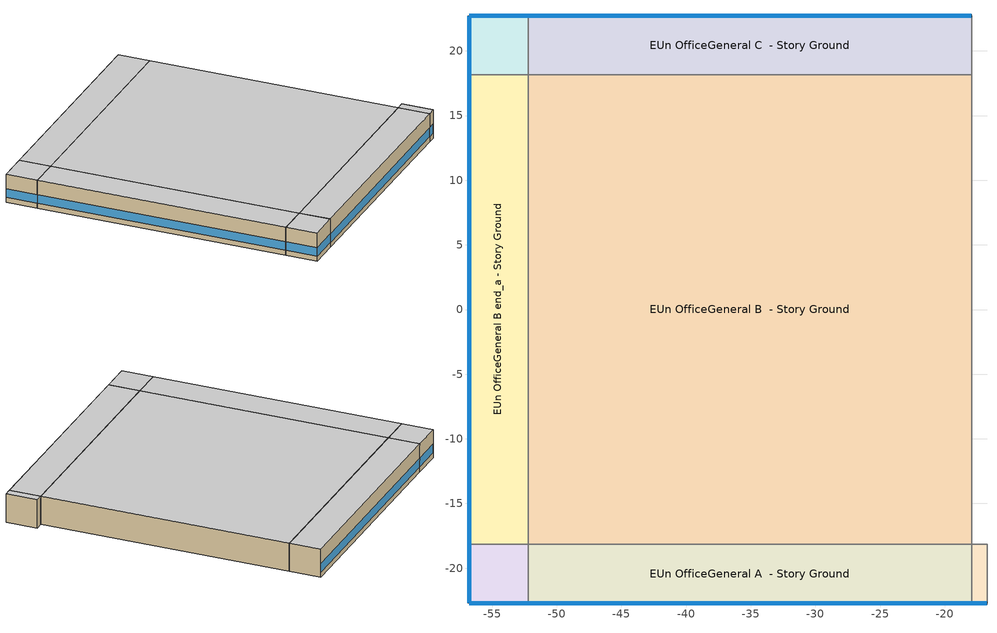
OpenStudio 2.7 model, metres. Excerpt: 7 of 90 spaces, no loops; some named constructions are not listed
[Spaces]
EUn OfficeGeneral A end_a - Story Ground
 floor ground: -56.79,-22.72 -56.79,-18.14 -52.22,-18.14 -52.22,-22.72 z0
 wall outside: -56.79,-18.14 -56.79,-22.72 -52.22,-22.72 z0:4.27
 wall to EUn OfficeGeneral B end_a - Story Ground: -52.22,-18.14 -56.79,-18.14 z0:4.27
 wall to EUn OfficeGeneral A  - Story Ground: -52.22,-22.72 -52.22,-18.14 z0:4.27
 window: -56.79,-18.17 -56.79,-22.69 / -56.76,-22.72 -52.24,-22.72 z0.76:2.06
 ceiling adiabatic (DEER Carpeted 6in Slab Floor): -52.22,-22.72 -52.22,-18.14 -56.79,-18.14 -56.79,-22.72 z4.27
EUn OfficeGeneral B end_a - Story Ground
 floor ground: -56.79,-18.14 -56.79,18.14 -52.22,18.14 -52.22,-18.14 z0
 wall outside: -56.79,18.14 -56.79,-18.14 z0:4.27
 wall to EUn OfficeGeneral C end_a - Story Ground: -52.22,18.14 -56.79,18.14 z0:4.27
 wall to EUn OfficeGeneral B  - Story Ground: -52.22,-18.14 -52.22,18.14 z0:4.27
 window: -56.79,18.12 -56.79,-18.12 z0.76:2.04
 ceiling adiabatic (DEER Carpeted 6in Slab Floor): -52.22,-18.14 -52.22,18.14 -56.79,18.14 -56.79,-18.14 z4.27
EUn OfficeGeneral C end_a - Story Ground
 floor ground: -56.79,18.14 -56.79,22.72 -52.22,22.72 -52.22,18.14 z0
 wall outside: -52.22,22.72 -56.79,22.72 -56.79,18.14 z0:4.27
 wall to EUn OfficeGeneral C  - Story Ground: -52.22,18.14 -52.22,22.72 z0:4.27
 window: -56.79,22.69 -56.79,18.17 / -52.24,22.72 -56.76,22.72 z0.76:2.06
 ceiling adiabatic (DEER Carpeted 6in Slab Floor): -52.22,18.14 -52.22,22.72 -56.79,22.72 -56.79,18.14 z4.27
EUn OfficeGeneral A  - Story Ground
 floor ground: -52.22,-22.72 -52.22,-18.14 -17.92,-18.14 -17.92,-22.72 z0
 wall outside: -52.22,-22.72 -17.92,-22.72 z0:4.27
 wall to EUn OfficeGeneral B  - Story Ground: -17.92,-18.14 -52.22,-18.14 z0:4.27
 wall to EUn Kitchen A  - Story Ground: -17.92,-22.72 -17.92,-18.14 z0:4.27
 window: -52.19,-22.72 -17.95,-22.72 z0.76:2.04
 ceiling adiabatic (DEER Carpeted 6in Slab Floor): -17.92,-22.72 -17.92,-18.14 -52.22,-18.14 -52.22,-22.72 z4.27
EUn OfficeGeneral B  - Story Ground
 floor ground: -52.22,-18.14 -52.22,18.14 -17.92,18.14 -17.92,-18.14 z0
 wall to EUn OfficeGeneral C  - Story Ground: -17.92,18.14 -52.22,18.14 z0:4.27
 wall to EUn Kitchen B  - Story Ground: -17.92,-18.14 -17.92,18.14 z0:4.27
 ceiling adiabatic (DEER Carpeted 6in Slab Floor): -17.92,-18.14 -17.92,18.14 -52.22,18.14 -52.22,-18.14 z4.27
EUn OfficeGeneral C  - Story Ground
 floor ground: -52.22,18.14 -52.22,22.72 -17.92,22.72 -17.92,18.14 z0
 wall outside: -17.92,22.72 -52.22,22.72 z0:4.27
 wall to EUn Kitchen C  - Story Ground: -17.92,18.14 -17.92,22.72 z0:4.27
 window: -17.95,22.72 -52.19,22.72 z0.76:2.04
 ceiling adiabatic (DEER Carpeted 6in Slab Floor): -17.92,18.14 -17.92,22.72 -52.22,22.72 -52.22,18.14 z4.27
EUn Kitchen A  - Story Ground
 floor ground: -17.92,-22.72 -17.92,-18.14 -16.73,-18.14 -16.73,-22.72 z0
 wall outside: -17.92,-22.72 -16.73,-22.72 z0:4.27
 wall to EUn Kitchen B  - Story Ground: -16.73,-18.14 -17.92,-18.14 z0:4.27
 wall to EUn Dining A  - Story Ground: -16.73,-22.72 -16.73,-18.14 z0:4.27
 window: -17.9,-22.72 -16.76,-22.72 z0.76:2.1
 ceiling adiabatic (DEER Carpeted 6in Slab Floor): -16.73,-22.72 -16.73,-18.14 -17.92,-18.14 -17.92,-22.72 z4.27
[Schedule:Ruleset]
Name | Default Day Schedule | Summer Design Day Schedule | Winter Design Day Schedule
D17_EUn_Clrm_LF_Yr | D17_EUn_Clrm_LF_Yr Default | D17_EUn_Clrm_LF_Yr Summer Design Day 5 | D17_EUn_Clrm_LF_Yr Winter Design Day 5
D_EUn_Clrm_Misc_Yr | D_EUn_Clrm_Misc_Yr Default | D_EUn_Clrm_Misc_Yr Summer Design Day 5 | D_EUn_Clrm_Misc_Yr Winter Design Day 5
D_EUn_Dorm_Occup_Yr | D_EUn_Dorm_Occup_Yr Default | D_EUn_Dorm_Occup_Yr Summer Design Day 5 | D_EUn_Dorm_Occup_Yr Winter Design Day 5
D17_EUn_Dorm_LF_Yr | D17_EUn_Dorm_LF_Yr Default | D17_EUn_Dorm_LF_Yr Summer Design Day 5 | D17_EUn_Dorm_LF_Yr Winter Design Day 5
D_EUn_Dorm_Misc_Yr | D_EUn_Dorm_Misc_Yr Default | D_EUn_Dorm_Misc_Yr Summer Design Day 5 | D_EUn_Dorm_Misc_Yr Winter Design Day 5
D_EUn_CompCL_Occup_Yr | D_EUn_CompCL_Occup_Yr Default | D_EUn_CompCL_Occup_Yr Summer Design Day 5 | D_EUn_CompCL_Occup_Yr Winter Design Day 5
D17_EUn_CompCL_LF_Yr | D17_EUn_CompCL_LF_Yr Default | D17_EUn_CompCL_LF_Yr Summer Design Day 5 | D17_EUn_CompCL_LF_Yr Winter Design Day 5
D_EUn_CompCL_Misc_Yr | D_EUn_CompCL_Misc_Yr Default | D_EUn_CompCL_Misc_Yr Summer Design Day 5 | D_EUn_CompCL_Misc_Yr Winter Design Day 5
[Schedule:Day]
Clothing Schedule Summer Clothes: 24, 0, 0.5
D_EUn_Caf_Occup_Yr Default|Wkdy Day; D_EUn_Caf_Occup_Yr Default|Wkdy Day 1; D_EUn_Caf_Occup_Yr Default|Wkdy Day 3: 6, 0, 0, 7, 0, 0.2, 8, 0, 0.4, 9, 0, 0.6, 10, 0, 0.4, 11, 0, 0.3, 13, 0, 0.9, 15, 0, 0.3, 16, 0, 0.4, 17, 0, 0.75, 18, 0, 0.9, 19, 0, 0.75, 20, 0, 0.2, 24, 0, 0
D_EUn_Caf_Occup_Yr Wknd Day; D_EUn_Caf_Occup_Yr Wknd Day 1; D_EUn_Caf_Occup_Yr Wknd Day 3: 6, 0, 0, 7, 0, 0.0778, 8, 0, 0.1556, 9, 0, 0.2334, 10, 0, 0.1556, 11, 0, 0.1167, 13, 0, 0.3501, 15, 0, 0.1167, 16, 0, 0.1556, 17, 0, 0.2918, 18, 0, 0.3501, 19, 0, 0.2918, 20, 0, 0.0778, 24, 0, 0
D_EUn_Caf_Occup_Yr Default|Wkdy Day 2: 6, 0, 0, 7, 0, 0.1, 8, 0, 0.2, 9, 0, 0.3, 10, 0, 0.2, 11, 0, 0.15, 13, 0, 0.45, 15, 0, 0.15, 16, 0, 0.2, 17, 0, 0.375, 18, 0, 0.45, 19, 0, 0.375, 20, 0, 0.1, 24, 0, 0
D_EUn_Caf_Occup_Yr Wknd Day 2: 6, 0, 0, 7, 0, 0.0388, 8, 0, 0.0776, 9, 0, 0.1164, 10, 0, 0.0776, 11, 0, 0.0582, 13, 0, 0.1746, 15, 0, 0.0582, 16, 0, 0.0776, 17, 0, 0.1455, 18, 0, 0.1746, 19, 0, 0.1455, 20, 0, 0.0388, 24, 0, 0
D17_EUn_Din_LF_Yr Default|Wkdy Day; D17_EUn_Din_LF_Yr Default|Wkdy Day 1; D17_EUn_Din_LF_Yr Default|Wkdy Day 3; D17_EUn_Ktchn_LF_Yr Default|Wkdy Day; D17_EUn_Ktchn_LF_Yr Default|Wkdy Day 1; D17_EUn_Ktchn_LF_Yr Default|Wkdy Day 3: 6, 0, 0.1, 7, 0, 0.2667, 8, 0, 0.4333, 19, 0, 0.85, 20, 0, 0.225, 24, 0, 0.1
D17_EUn_Din_LF_Yr Wknd Day; D17_EUn_Din_LF_Yr Wknd Day 1; D17_EUn_Din_LF_Yr Wknd Day 3; D17_EUn_Ktchn_LF_Yr Wknd Day; D17_EUn_Ktchn_LF_Yr Wknd Day 1; D17_EUn_Ktchn_LF_Yr Wknd Day 3: 6, 0, 0.025, 7, 0, 0.1028, 8, 0, 0.1806, 19, 0, 0.375, 20, 0, 0.0833, 24, 0, 0.025
D17_EUn_Din_LF_Yr Default|Wkdy Day 2: 6, 0, 0.0563, 7, 0, 0.1604, 8, 0, 0.2646, 19, 0, 0.525, 20, 0, 0.1344, 24, 0, 0.0563
D17_EUn_Din_LF_Yr Wknd Day 2: 6, 0, 0.025, 7, 0, 0.0695, 8, 0, 0.114, 19, 0, 0.2252, 20, 0, 0.0584, 24, 0, 0.025
D_EUn_Caf_Misc_Yr Default|Wkdy Day; D_EUn_Caf_Misc_Yr Default|Wkdy Day 1; D_EUn_Caf_Misc_Yr Default|Wkdy Day 3: 6, 0, 0, 19, 0, 0.6, 20, 0, 0.1, 24, 0, 0
D_EUn_Caf_Misc_Yr Wknd Day; D_EUn_Caf_Misc_Yr Wknd Day 1; D_EUn_Caf_Misc_Yr Wknd Day 3: 6, 0, 0, 19, 0, 0.4998, 20, 0, 0.0833, 24, 0, 0
D_EUn_Caf_Misc_Yr Default|Wkdy Day 2: 6, 0, 0, 19, 0, 0.45, 20, 0, 0.075, 24, 0, 0
D_EUn_Caf_Misc_Yr Wknd Day 2: 6, 0, 0, 19, 0, 0.2502, 20, 0, 0.0417, 24, 0, 0
D_EUn_All_C_Inf_Yr Default|Wkdy Day; D_EUn_All_C_Inf_Yr Default|Wkdy Day 1; D_EUn_All_C_Inf_Yr Default|Wkdy Day 3: 6, 0, 1, 22, 0, 0.5, 24, 0, 1
D_EUn_All_C_Inf_Yr Wknd Day; D_EUn_All_C_Inf_Yr Wknd Day 1; D_EUn_All_C_Inf_Yr Wknd Day 3: 8, 0, 1, 19, 0, 0.5, 24, 0, 1
D_EUn_All_C_Inf_Yr Default|Wkdy Day 2: 6, 0, 1, 21, 0, 0.5, 24, 0, 1
D_EUn_All_C_Inf_Yr Wknd Day 2: 8, 0, 1, 15, 0, 0.5, 24, 0, 1
D_EUn_Clrm_Occup_Yr Default|Wkdy Day; D_EUn_Clrm_Occup_Yr Default|Wkdy Day 1; D_EUn_Clrm_Occup_Yr Default|Wkdy Day 3: 7, 0, 0, 8, 0, 0.3, 11, 0, 1, 12, 0, 0.85, 13, 0, 0.7, 14, 0, 0.85, 17, 0, 1, 18, 0, 0.6, 19, 0, 0.95, 20, 0, 1, 21, 0, 0.8, 22, 0, 0.4, 23, 0, 0.1, 24, 0, 0.05
D_EUn_Clrm_Occup_Yr Sat Day; D_EUn_Clrm_Occup_Yr Sat Day 1; D_EUn_Clrm_Occup_Yr Sat Day 3: 7, 0, 0, 8, 0, 0.0625, 9, 0, 0.25, 11, 0, 0.5, 12, 0, 0.4375, 13, 0, 0.375, 14, 0, 0.4375, 16, 0, 0.5, 17, 0, 0.3125, 18, 0, 0.1563, 19, 0, 0.0625, 24, 0, 0
D_EUn_Clrm_Occup_Yr Sun Day; D_EUn_Clrm_Occup_Yr Sun Day 1; D_EUn_Clrm_Occup_Yr Sun Day 3: 10, 0, 0, 12, 0, 0.15, 24, 0, 0
D_EUn_Clrm_Occup_Yr Default|Wkdy Day 2: 7, 0, 0, 8, 0, 0.15, 11, 0, 0.5, 12, 0, 0.425, 13, 0, 0.35, 14, 0, 0.425, 17, 0, 0.5, 18, 0, 0.3, 19, 0, 0.475, 20, 0, 0.4, 21, 0, 0.2, 22, 0, 0.05, 24, 0, 0.025
D_EUn_Clrm_Occup_Yr Sat Day 2: 7, 0, 0, 8, 0, 0.0313, 9, 0, 0.125, 11, 0, 0.25, 12, 0, 0.2188, 13, 0, 0.1875, 14, 0, 0.2188, 15, 0, 0.25, 16, 0, 0.1563, 17, 0, 0.0781, 18, 0, 0.0313, 24, 0, 0
D_EUn_Clrm_Occup_Yr Sun Day 2: 10, 0, 0, 12, 0, 0.075, 24, 0, 0
DEER Activity 117W/person Default; DEER Activity 117W/person Winter Design Day; DEER Activity 117W/person Summer Design Day: 24, 0, 117
D17_EUn_Clrm_LF_Yr Default: 6, 0, 0.05, 7, 0, 0.3579, 8, 0, 0.5632, 11, 0, 0.7, 14, 0, 0.6316, 17, 0, 0.7, 19, 0, 0.4079, 20, 0, 0.6316, 21, 0, 0.5632, 22, 0, 0.4947, 23, 0, 0.3579, 24, 0, 0.035
D17_EUn_Clrm_LF_Yr Default|Wkdy Day; D17_EUn_Clrm_LF_Yr Default|Wkdy Day 1; D17_EUn_Clrm_LF_Yr Default|Wkdy Day 3: 6, 0, 0.05, 7, 0, 0.3579, 8, 0, 0.5632, 11, 0, 0.7, 14, 0, 0.6316, 17, 0, 0.7, 20, 0, 0.6316, 21, 0, 0.5632, 22, 0, 0.4947, 23, 0, 0.3579, 24, 0, 0.1526
D17_EUn_Clrm_LF_Yr Wknd Day; D17_EUn_Clrm_LF_Yr Wknd Day 1; D17_EUn_Clrm_LF_Yr Wknd Day 3: 7, 0, 0.05, 8, 0, 0.2079, 11, 0, 0.25, 14, 0, 0.2289, 16, 0, 0.25, 17, 0, 0.1868, 18, 0, 0.1237, 19, 0, 0.0816, 24, 0, 0.05
D17_EUn_Clrm_LF_Yr Default|Wkdy Day 2: 6, 0, 0.05, 7, 0, 0.2395, 8, 0, 0.3658, 11, 0, 0.45, 14, 0, 0.4079, 17, 0, 0.45, 19, 0, 0.4079, 20, 0, 0.3658, 21, 0, 0.3237, 22, 0, 0.2395, 23, 0, 0.1132, 24, 0, 0.05
D17_EUn_Clrm_LF_Yr Wknd Day 2: 7, 0, 0.05, 8, 0, 0.1289, 11, 0, 0.15, 14, 0, 0.1395, 15, 0, 0.15, 16, 0, 0.1184, 17, 0, 0.0868, 18, 0, 0.0658, 24, 0, 0.05
D17_EUn_Clrm_LF_Yr Winter Design Day 5; D17_EUn_Clrm_LF_Yr Summer Design Day 5: 24, 0, 0.035
D_EUn_Clrm_Misc_Yr Default: 6, 0, 0.05, 7, 0, 0.2, 8, 0, 0.8, 11, 0, 1, 14, 0, 0.9, 17, 0, 1, 19, 0, 0.6763, 20, 0, 0.9, 21, 0, 0.8, 22, 0, 0.7, 23, 0, 0.3, 24, 0, 0
D_EUn_Clrm_Misc_Yr Default|Wkdy Day; D_EUn_Clrm_Misc_Yr Default|Wkdy Day 1; D_EUn_Clrm_Misc_Yr Default|Wkdy Day 3: 6, 0, 0.05, 7, 0, 0.2, 8, 0, 0.8, 11, 0, 1, 14, 0, 0.9, 17, 0, 1, 20, 0, 0.9, 21, 0, 0.8, 22, 0, 0.7, 23, 0, 0.3, 24, 0, 0.1
D_EUn_Clrm_Misc_Yr Sat Day; D_EUn_Clrm_Misc_Yr Sat Day 1; D_EUn_Clrm_Misc_Yr Sat Day 3: 7, 0, 0.05, 8, 0, 0.8, 11, 0, 1, 14, 0, 0.9, 16, 0, 1, 17, 0, 0.7, 18, 0, 0.4, 19, 0, 0.2, 24, 0, 0.05
D_EUn_Clrm_Misc_Yr Sun Day; D_EUn_Clrm_Misc_Yr Sun Day 1; D_EUn_Clrm_Misc_Yr Sun Day 3: 10, 0, 0.05, 12, 0, 0.2, 24, 0, 0.05
D_EUn_Clrm_Misc_Yr Default|Wkdy Day 2: 6, 0, 0.05, 7, 0, 0.1605, 8, 0, 0.6026, 11, 0, 0.75, 14, 0, 0.6763, 17, 0, 0.75, 19, 0, 0.6763, 20, 0, 0.6026, 21, 0, 0.5289, 22, 0, 0.2342, 23, 0, 0.0868, 24, 0, 0.05
D_EUn_Clrm_Misc_Yr Sat Day 2: 7, 0, 0.05, 8, 0, 0.6026, 11, 0, 0.75, 14, 0, 0.6763, 15, 0, 0.75, 16, 0, 0.5289, 17, 0, 0.3079, 18, 0, 0.1605, 24, 0, 0.05
D_EUn_Clrm_Misc_Yr Sun Day 2: 10, 0, 0.05, 12, 0, 0.15, 24, 0, 0.05
D_EUn_Clrm_Misc_Yr Winter Design Day 5; D_EUn_Clrm_Misc_Yr Summer Design Day 5; D_EUn_Dorm_Occup_Yr Winter Design Day 5; D_EUn_Dorm_Occup_Yr Summer Design Day 5; D_EUn_CompCL_Occup_Yr Winter Design Day 5; D_EUn_CompCL_Occup_Yr Summer Design Day 5; D_EUn_OffGen_Occup_Yr Sun Day; D_EUn_OffGen_Occup_Yr Sun Day 1; D_EUn_OffGen_Occup_Yr Sun Day 2; D_EUn_OffGen_Occup_Yr Sun Day 3: 24, 0, 0
D_EUn_Dorm_Occup_Yr Default: 8, 0, 1, 17, 0, 0.2, 19, 0, 0.8, 22, 0, 0.6, 24, 0, 0
D_EUn_Dorm_Occup_Yr Default|Wkdy Day; D_EUn_Dorm_Occup_Yr Default|Wkdy Day 1; D_EUn_Dorm_Occup_Yr Default|Wkdy Day 3: 8, 0, 1, 17, 0, 0.2, 19, 0, 0.8, 22, 0, 0.6, 24, 0, 1
D_EUn_Dorm_Occup_Yr Sat Day; D_EUn_Dorm_Occup_Yr Sat Day 1; D_EUn_Dorm_Occup_Yr Sat Day 3: 10, 0, 1, 17, 0, 0.5, 19, 0, 0.8, 22, 0, 0.6, 24, 0, 1
D_EUn_Dorm_Occup_Yr Sun Day; D_EUn_Dorm_Occup_Yr Sun Day 1; D_EUn_Dorm_Occup_Yr Sun Day 3: 11, 0, 1, 22, 0, 0.5, 24, 0, 1
D_EUn_Dorm_Occup_Yr Default|Wkdy Day 2: 8, 0, 0.5, 17, 0, 0.1, 19, 0, 0.4, 22, 0, 0.3, 24, 0, 0.5
D_EUn_Dorm_Occup_Yr Sat Day 2: 10, 0, 0.5, 17, 0, 0.25, 19, 0, 0.4, 22, 0, 0.3, 24, 0, 0.5
D_EUn_Dorm_Occup_Yr Sun Day 2: 11, 0, 0.5, 22, 0, 0.25, 24, 0, 0.5
D17_EUn_Dorm_LF_Yr Default: 8, 0, 0.045, 17, 0, 0.1781, 19, 0, 0.3113, 22, 0, 0.4, 24, 0, 0.02
D17_EUn_Dorm_LF_Yr Default|Wkdy Day; D17_EUn_Dorm_LF_Yr Default|Wkdy Day 1; D17_EUn_Dorm_LF_Yr Default|Wkdy Day 3: 8, 0, 0.045, 17, 0, 0.1781, 19, 0, 0.3113, 22, 0, 0.4, 24, 0, 0.1338
D17_EUn_Dorm_LF_Yr Wknd Day; D17_EUn_Dorm_LF_Yr Wknd Day 1; D17_EUn_Dorm_LF_Yr Wknd Day 3: 10, 0, 0.045, 22, 0, 0.2669, 24, 0, 0.4
D17_EUn_Dorm_LF_Yr Default|Wkdy Day 2: 8, 0, 0.0338, 17, 0, 0.0914, 19, 0, 0.1491, 22, 0, 0.1875, 24, 0, 0.0722
D17_EUn_Dorm_LF_Yr Wknd Day 2: 10, 0, 0.0338, 22, 0, 0.1298, 24, 0, 0.1875
D17_EUn_Dorm_LF_Yr Winter Design Day 5; D17_EUn_Dorm_LF_Yr Summer Design Day 5; D_EUn_Dorm_Misc_Yr Winter Design Day 5; D_EUn_Dorm_Misc_Yr Summer Design Day 5: 24, 0, 0.02
D_EUn_Dorm_Misc_Yr Default: 8, 0, 0.2, 17, 0, 0.5, 19, 0, 0.8, 22, 0, 1, 24, 0, 0.02
D_EUn_Dorm_Misc_Yr Default|Wkdy Day; D_EUn_Dorm_Misc_Yr Default|Wkdy Day 1; D_EUn_Dorm_Misc_Yr Default|Wkdy Day 3: 8, 0, 0.2, 17, 0, 0.5, 19, 0, 0.8, 22, 0, 1, 24, 0, 0.4
D_EUn_Dorm_Misc_Yr Sat Day; D_EUn_Dorm_Misc_Yr Sat Day 1; D_EUn_Dorm_Misc_Yr Sat Day 3: 10, 0, 0.2, 22, 0, 0.7, 24, 0, 1
D_EUn_Dorm_Misc_Yr Sun Day; D_EUn_Dorm_Misc_Yr Sun Day 1; D_EUn_Dorm_Misc_Yr Sun Day 3: 10, 0, 0.2, 22, 0, 0.5, 24, 0, 0.8
D_EUn_Dorm_Misc_Yr Default|Wkdy Day 2: 8, 0, 0.15, 17, 0, 0.375, 19, 0, 0.6, 22, 0, 0.75, 24, 0, 0.3
D_EUn_Dorm_Misc_Yr Sat Day 2: 10, 0, 0.15, 22, 0, 0.525, 24, 0, 0.75
D_EUn_Dorm_Misc_Yr Sun Day 2: 10, 0, 0.15, 22, 0, 0.375, 24, 0, 0.6
D17_EUn_Cordr_LF_Yr Default|Wkdy Day; D17_EUn_Cordr_LF_Yr Default|Wkdy Day 1; D17_EUn_Cordr_LF_Yr Default|Wkdy Day 2; D17_EUn_OffGen_LF_Yr Default|Wkdy Day; D17_EUn_OffGen_LF_Yr Default|Wkdy Day 1; D17_EUn_OffGen_LF_Yr Default|Wkdy Day 3: 7, 0, 0.05, 8, 0, 0.8417, 10, 0, 0.9472, 12, 0, 1, 14, 0, 0.8417, 16, 0, 0.9472, 17, 0, 1, 18, 0, 0.8417, 19, 0, 0.7361, 20, 0, 0.6306, 21, 0, 0.4194, 22, 0, 0.1028, 24, 0, 0.05
D17_EUn_Cordr_LF_Yr Wknd Day; D17_EUn_Cordr_LF_Yr Wknd Day 1; D17_EUn_Cordr_LF_Yr Wknd Day 2; D17_EUn_OffGen_LF_Yr Wknd Day; D17_EUn_OffGen_LF_Yr Wknd Day 1; D17_EUn_OffGen_LF_Yr Wknd Day 3: 7, 0, 0.05, 8, 0, 0.2, 11, 0, 0.4, 13, 0, 0.35, 16, 0, 0.4, 17, 0, 0.35, 19, 0, 0.2, 20, 0, 0.15, 24, 0, 0.05
D_EUn_CompCL_Occup_Yr Default; D_EUn_CompCL_Occup_Yr Default|Wkdy Day; D_EUn_CompCL_Occup_Yr Default|Wkdy Day 1; D_EUn_CompCL_Occup_Yr Default|Wkdy Day 3: 6, 0, 0, 7, 0, 0.2, 8, 0, 0.5, 17, 0, 1, 24, 0, 0
D_EUn_CompCL_Occup_Yr Wknd Day; D_EUn_CompCL_Occup_Yr Wknd Day 1; D_EUn_CompCL_Occup_Yr Wknd Day 3: 7, 0, 0, 8, 0, 0.2, 9, 0, 0.4, 17, 0, 0.5, 24, 0, 0
D_EUn_CompCL_Occup_Yr Default|Wkdy Day 2: 6, 0, 0, 7, 0, 0.1, 8, 0, 0.25, 17, 0, 0.5, 24, 0, 0
D_EUn_CompCL_Occup_Yr Wknd Day 2: 7, 0, 0, 8, 0, 0.1, 9, 0, 0.2, 17, 0, 0.25, 24, 0, 0
D17_EUn_CompCL_LF_Yr Default: 6, 0, 0.1, 7, 0, 0.2333, 8, 0, 0.5667, 17, 0, 0.7, 18, 0, 0.2, 24, 0, 0.05
D17_EUn_CompCL_LF_Yr Default|Wkdy Day; D17_EUn_CompCL_LF_Yr Default|Wkdy Day 1; D17_EUn_CompCL_LF_Yr Default|Wkdy Day 3: 6, 0, 0.1, 7, 0, 0.2333, 8, 0, 0.5667, 17, 0, 0.7, 18, 0, 0.2, 24, 0, 0.1
D17_EUn_CompCL_LF_Yr Wknd Day; D17_EUn_CompCL_LF_Yr Wknd Day 1; D17_EUn_CompCL_LF_Yr Wknd Day 3: 7, 0, 0.1, 8, 0, 0.2222, 17, 0, 0.375, 18, 0, 0.1458, 24, 0, 0.1
D17_EUn_CompCL_LF_Yr Default|Wkdy Day 2: 6, 0, 0.0563, 7, 0, 0.1438, 8, 0, 0.3625, 17, 0, 0.45, 18, 0, 0.1219, 24, 0, 0.0563
D17_EUn_CompCL_LF_Yr Wknd Day 2: 7, 0, 0.0563, 8, 0, 0.1313, 17, 0, 0.2252, 18, 0, 0.0844, 24, 0, 0.0563
D17_EUn_CompCL_LF_Yr Winter Design Day 5; D17_EUn_CompCL_LF_Yr Summer Design Day 5; D_EUn_CompCL_Misc_Yr Winter Design Day 5; D_EUn_CompCL_Misc_Yr Summer Design Day 5; D_EUn_OffGen_Misc_Yr Sun Day; D_EUn_OffGen_Misc_Yr Sun Day 1; D_EUn_OffGen_Misc_Yr Sun Day 2; D_EUn_OffGen_Misc_Yr Sun Day 3: 24, 0, 0.05
D_EUn_CompCL_Misc_Yr Default: 6, 0, 0.5, 7, 0, 0.75, 8, 0, 0.9, 17, 0, 1, 24, 0, 0.05
D_EUn_CompCL_Misc_Yr Default|Wkdy Day; D_EUn_CompCL_Misc_Yr Default|Wkdy Day 1; D_EUn_CompCL_Misc_Yr Default|Wkdy Day 3: 6, 0, 0.5, 7, 0, 0.75, 8, 0, 0.9, 17, 0, 1, 24, 0, 0.5
D_EUn_CompCL_Misc_Yr Wknd Day; D_EUn_CompCL_Misc_Yr Wknd Day 1; D_EUn_CompCL_Misc_Yr Wknd Day 3: 7, 0, 0.5, 8, 0, 0.65, 17, 0, 0.75, 24, 0, 0.5
D_EUn_CompCL_Misc_Yr Default|Wkdy Day 2: 6, 0, 0.375, 7, 0, 0.5625, 8, 0, 0.675, 17, 0, 0.75, 24, 0, 0.375
D_EUn_CompCL_Misc_Yr Wknd Day 2: 7, 0, 0.375, 8, 0, 0.4878, 17, 0, 0.563, 24, 0, 0.375
D_EUn_OffGen_Occup_Yr Default|Wkdy Day; D_EUn_OffGen_Occup_Yr Default|Wkdy Day 1; D_EUn_OffGen_Occup_Yr Default|Wkdy Day 3: 7, 0, 0, 8, 0, 0.3, 11, 0, 1, 12, 0, 0.8, 13, 0, 0.4, 14, 0, 0.8, 17, 0, 1, 18, 0, 0.3, 21, 0, 0.1, 24, 0, 0.05
D_EUn_OffGen_Occup_Yr Sat Day; D_EUn_OffGen_Occup_Yr Sat Day 1; D_EUn_OffGen_Occup_Yr Sat Day 3: 7, 0, 0, 8, 0, 0.15, 11, 0, 0.35, 13, 0, 0.25, 15, 0, 0.35, 16, 0, 0.3, 17, 0, 0.2, 20, 0, 0.05, 24, 0, 0
D_EUn_OffGen_Occup_Yr Default|Wkdy Day 2: 7, 0, 0, 8, 0, 0.15, 11, 0, 0.5, 12, 0, 0.4, 13, 0, 0.2, 14, 0, 0.4, 17, 0, 0.5, 18, 0, 0.15, 21, 0, 0.05, 24, 0, 0.025
D_EUn_OffGen_Occup_Yr Sat Day 2: 7, 0, 0, 8, 0, 0.075, 11, 0, 0.175, 13, 0, 0.125, 15, 0, 0.175, 16, 0, 0.15, 17, 0, 0.1, 20, 0, 0.025, 24, 0, 0
D17_EUn_OffGen_LF_Yr Default|Wkdy Day 2: 7, 0, 0.05, 8, 0, 0.4771, 10, 0, 0.534, 12, 0, 0.5625, 14, 0, 0.4771, 16, 0, 0.534, 17, 0, 0.5625, 18, 0, 0.4771, 19, 0, 0.4201, 20, 0, 0.3632, 21, 0, 0.2493, 22, 0, 0.0785, 24, 0, 0.05
D17_EUn_OffGen_LF_Yr Wknd Day 2: 7, 0, 0.05, 8, 0, 0.1571, 11, 0, 0.3, 13, 0, 0.2643, 16, 0, 0.3, 17, 0, 0.2643, 19, 0, 0.1571, 20, 0, 0.1214, 24, 0, 0.05
D_EUn_OffGen_Misc_Yr Default|Wkdy Day; D_EUn_OffGen_Misc_Yr Default|Wkdy Day 1; D_EUn_OffGen_Misc_Yr Default|Wkdy Day 3: 7, 0, 0.05, 8, 0, 0.8, 10, 0, 0.9, 12, 0, 0.95, 14, 0, 0.8, 16, 0, 0.9, 17, 0, 0.95, 18, 0, 0.8, 19, 0, 0.7, 20, 0, 0.6, 21, 0, 0.4, 22, 0, 0.1, 24, 0, 0.05
D_EUn_OffGen_Misc_Yr Sat Day; D_EUn_OffGen_Misc_Yr Sat Day 1; D_EUn_OffGen_Misc_Yr Sat Day 3: 7, 0, 0.05, 8, 0, 0.2, 16, 0, 0.4, 17, 0, 0.3, 19, 0, 0.1, 24, 0, 0.05
D_EUn_OffGen_Misc_Yr Default|Wkdy Day 2: 7, 0, 0.05, 8, 0, 0.6021, 10, 0, 0.6757, 12, 0, 0.7125, 14, 0, 0.6021, 16, 0, 0.6757, 17, 0, 0.7125, 18, 0, 0.6021, 19, 0, 0.5285, 20, 0, 0.4549, 21, 0, 0.3076, 22, 0, 0.0868, 24, 0, 0.05
D_EUn_OffGen_Misc_Yr Sat Day 2: 7, 0, 0.05, 8, 0, 0.1571, 16, 0, 0.3, 17, 0, 0.2286, 19, 0, 0.0857, 24, 0, 0.05
D_EUn_Ktchn_Occup_Yr Default|Wkdy Day; D_EUn_Ktchn_Occup_Yr Default|Wkdy Day 1; D_EUn_Ktchn_Occup_Yr Default|Wkdy Day 3: 6, 0, 0, 7, 0, 0.3, 9, 0, 0.4, 11, 0, 0.3, 12, 0, 0.9, 13, 0, 0.8, 15, 0, 0.4, 16, 0, 0.6, 17, 0, 0.9, 18, 0, 0.8, 19, 0, 0.2, 24, 0, 0
D_EUn_Ktchn_Occup_Yr Wknd Day; D_EUn_Ktchn_Occup_Yr Wknd Day 1; D_EUn_Ktchn_Occup_Yr Wknd Day 3: 6, 0, 0, 7, 0, 0.1668, 9, 0, 0.2224, 11, 0, 0.1668, 12, 0, 0.5004, 13, 0, 0.4448, 15, 0, 0.2224, 16, 0, 0.3336, 17, 0, 0.5004, 18, 0, 0.4448, 19, 0, 0.1112, 24, 0, 0
D_EUn_Ktchn_Occup_Yr Default|Wkdy Day 2: 6, 0, 0, 7, 0, 0.15, 9, 0, 0.2, 11, 0, 0.15, 12, 0, 0.45, 13, 0, 0.4, 15, 0, 0.2, 16, 0, 0.3, 17, 0, 0.45, 18, 0, 0.4, 19, 0, 0.1, 24, 0, 0
D_EUn_Ktchn_Occup_Yr Wknd Day 2: 6, 0, 0, 7, 0, 0.0834, 9, 0, 0.1112, 11, 0, 0.0834, 12, 0, 0.2502, 13, 0, 0.2224, 15, 0, 0.1112, 16, 0, 0.1668, 17, 0, 0.2502, 18, 0, 0.2224, 19, 0, 0.0556, 24, 0, 0
D17_EUn_Ktchn_LF_Yr Default|Wkdy Day 2: 6, 0, 0.0563, 7, 0, 0.1854, 8, 0, 0.3146, 19, 0, 0.6375, 20, 0, 0.1531, 24, 0, 0.0563
D17_EUn_Ktchn_LF_Yr Wknd Day 2: 6, 0, 0.025, 7, 0, 0.082, 8, 0, 0.139, 19, 0, 0.2815, 20, 0, 0.0678, 24, 0, 0.025
D_EUn_Ktchn_Misc_Yr Default|Wkdy Day; D_EUn_Ktchn_Misc_Yr Default|Wkdy Day 1; D_EUn_Ktchn_Misc_Yr Default|Wkdy Day 3: 6, 0, 0.3, 18, 0, 0.6, 19, 0, 0.4, 24, 0, 0.3
D_EUn_Ktchn_Misc_Yr Wknd Day; D_EUn_Ktchn_Misc_Yr Wknd Day 1; D_EUn_Ktchn_Misc_Yr Wknd Day 3: 6, 0, 0.3, 18, 0, 0.4998, 19, 0, 0.3666, 24, 0, 0.3
D_EUn_Ktchn_Misc_Yr Default|Wkdy Day 2: 6, 0, 0.225, 18, 0, 0.45, 19, 0, 0.3, 24, 0, 0.225
D_EUn_Ktchn_Misc_Yr Wknd Day 2: 6, 0, 0.225, 18, 0, 0.2502, 19, 0, 0.2334, 24, 0, 0.225
D_EUn_Ktchn_Cook_Yr Default|Wkdy Day; D_EUn_Ktchn_Cook_Yr Default|Wkdy Day 1; D_EUn_Ktchn_Cook_Yr Default|Wkdy Day 3: 6, 0, 0.2, 8, 0, 0.6, 10, 0, 0.5, 11, 0, 0.6, 12, 0, 0.8, 13, 0, 0.7, 14, 0, 0.5, 15, 0, 0.4, 16, 0, 0.8, 18, 0, 1, 19, 0, 0.3, 24, 0, 0.2
D_EUn_Ktchn_Cook_Yr Wknd Day; D_EUn_Ktchn_Cook_Yr Wknd Day 1; D_EUn_Ktchn_Cook_Yr Wknd Day 3: 6, 0, 0.2, 8, 0, 0.475, 10, 0, 0.4063, 11, 0, 0.475, 12, 0, 0.6125, 13, 0, 0.5438, 14, 0, 0.4063, 15, 0, 0.3375, 16, 0, 0.6125, 18, 0, 0.75, 19, 0, 0.2688, 24, 0, 0.2
D_EUn_Ktchn_Cook_Yr Default|Wkdy Day 2: 6, 0, 0.15, 8, 0, 0.45, 10, 0, 0.375, 11, 0, 0.45, 12, 0, 0.6, 13, 0, 0.525, 14, 0, 0.375, 15, 0, 0.3, 16, 0, 0.6, 18, 0, 0.75, 19, 0, 0.225, 24, 0, 0.15
D_EUn_Ktchn_Cook_Yr Wknd Day 2: 6, 0, 0.15, 8, 0, 0.3565, 10, 0, 0.3049, 11, 0, 0.3565, 12, 0, 0.4598, 13, 0, 0.4081, 14, 0, 0.3049, 15, 0, 0.2533, 16, 0, 0.4598, 18, 0, 0.563, 19, 0, 0.2016, 24, 0, 0.15
D_EUn_All_HTemp_Yr Default|Wkdy Day; D_EUn_All_HTemp_Yr Default|Wkdy Day 1; D_EUn_All_HTemp_Yr Default|Wkdy Day 3: 6, 0, 17.8, 22, 0, 21.1, 24, 0, 17.8
D_EUn_All_HTemp_Yr Wknd Day; D_EUn_All_HTemp_Yr Wknd Day 1; D_EUn_All_HTemp_Yr Wknd Day 3: 8, 0, 17.8, 19, 0, 21.1, 24, 0, 17.8
D_EUn_All_HTemp_Yr Default|Wkdy Day 2: 6, 0, 17.8, 21, 0, 21.1, 24, 0, 17.8
D_EUn_All_HTemp_Yr Wknd Day 2: 8, 0, 17.8, 15, 0, 21.1, 24, 0, 17.8
D_EUn_All_CTemp_Yr Default|Wkdy Day; D_EUn_All_CTemp_Yr Default|Wkdy Day 1; D_EUn_All_CTemp_Yr Default|Wkdy Day 3: 6, 0, 27.8, 22, 0, 24.4, 24, 0, 27.8
D_EUn_All_CTemp_Yr Wknd Day; D_EUn_All_CTemp_Yr Wknd Day 1; D_EUn_All_CTemp_Yr Wknd Day 3: 8, 0, 27.8, 19, 0, 24.4, 24, 0, 27.8
D_EUn_All_CTemp_Yr Default|Wkdy Day 2: 6, 0, 27.8, 21, 0, 24.4, 24, 0, 27.8
D_EUn_All_CTemp_Yr Wknd Day 2: 8, 0, 27.8, 15, 0, 24.4, 24, 0, 27.8
[Schedule:Rule] Date Specification Type=DateRange
Name | Schedule Ruleset | Rule Order | Day Schedule | Apply Monday | Apply Tuesday | Apply Wednesday | Apply Thursday | Apply Friday | Start Month | Start Day | End Month | End Day | Apply Sunday | Apply Saturday
Schedule Rule 46 | D17_EUn_Clrm_LF_Yr | 7 | D17_EUn_Clrm_LF_Yr Default|Wkdy Day | Yes | Yes | Yes | Yes | Yes | 1 | 12 | 4 | 3
Schedule Rule 47 | D17_EUn_Clrm_LF_Yr | 6 | D17_EUn_Clrm_LF_Yr Wknd Day |  |  |  |  |  | 1 | 12 | 4 | 3 | Yes | Yes
Schedule Rule 48 | D17_EUn_Clrm_LF_Yr | 5 | D17_EUn_Clrm_LF_Yr Default|Wkdy Day 1 | Yes | Yes | Yes | Yes | Yes | 4 | 13 | 5 | 22
Schedule Rule 49 | D17_EUn_Clrm_LF_Yr | 4 | D17_EUn_Clrm_LF_Yr Wknd Day 1 |  |  |  |  |  | 4 | 13 | 5 | 22 | Yes | Yes
Schedule Rule 50 | D17_EUn_Clrm_LF_Yr | 3 | D17_EUn_Clrm_LF_Yr Default|Wkdy Day 2 | Yes | Yes | Yes | Yes | Yes | 6 | 1 | 8 | 7
Schedule Rule 51 | D17_EUn_Clrm_LF_Yr | 2 | D17_EUn_Clrm_LF_Yr Wknd Day 2 |  |  |  |  |  | 6 | 1 | 8 | 7 | Yes | Yes
Schedule Rule 52 | D17_EUn_Clrm_LF_Yr | 1 | D17_EUn_Clrm_LF_Yr Default|Wkdy Day 3 | Yes | Yes | Yes | Yes | Yes | 8 | 17 | 12 | 11
Schedule Rule 53 | D17_EUn_Clrm_LF_Yr | 0 | D17_EUn_Clrm_LF_Yr Wknd Day 3 |  |  |  |  |  | 8 | 17 | 12 | 11 | Yes | Yes
Schedule Rule 54 | D_EUn_Clrm_Misc_Yr | 11 | D_EUn_Clrm_Misc_Yr Default|Wkdy Day | Yes | Yes | Yes | Yes | Yes | 1 | 12 | 4 | 3
Schedule Rule 55 | D_EUn_Clrm_Misc_Yr | 10 | D_EUn_Clrm_Misc_Yr Sat Day |  |  |  |  |  | 1 | 12 | 4 | 3 |  | Yes
Schedule Rule 56 | D_EUn_Clrm_Misc_Yr | 9 | D_EUn_Clrm_Misc_Yr Sun Day |  |  |  |  |  | 1 | 12 | 4 | 3 | Yes
Schedule Rule 57 | D_EUn_Clrm_Misc_Yr | 8 | D_EUn_Clrm_Misc_Yr Default|Wkdy Day 1 | Yes | Yes | Yes | Yes | Yes | 4 | 13 | 5 | 22
Schedule Rule 58 | D_EUn_Clrm_Misc_Yr | 7 | D_EUn_Clrm_Misc_Yr Sat Day 1 |  |  |  |  |  | 4 | 13 | 5 | 22 |  | Yes
Schedule Rule 59 | D_EUn_Clrm_Misc_Yr | 6 | D_EUn_Clrm_Misc_Yr Sun Day 1 |  |  |  |  |  | 4 | 13 | 5 | 22 | Yes
Schedule Rule 60 | D_EUn_Clrm_Misc_Yr | 5 | D_EUn_Clrm_Misc_Yr Default|Wkdy Day 2 | Yes | Yes | Yes | Yes | Yes | 6 | 1 | 8 | 7
Schedule Rule 61 | D_EUn_Clrm_Misc_Yr | 4 | D_EUn_Clrm_Misc_Yr Sat Day 2 |  |  |  |  |  | 6 | 1 | 8 | 7 |  | Yes
Schedule Rule 62 | D_EUn_Clrm_Misc_Yr | 3 | D_EUn_Clrm_Misc_Yr Sun Day 2 |  |  |  |  |  | 6 | 1 | 8 | 7 | Yes
Schedule Rule 63 | D_EUn_Clrm_Misc_Yr | 2 | D_EUn_Clrm_Misc_Yr Default|Wkdy Day 3 | Yes | Yes | Yes | Yes | Yes | 8 | 17 | 12 | 11
Schedule Rule 64 | D_EUn_Clrm_Misc_Yr | 1 | D_EUn_Clrm_Misc_Yr Sat Day 3 |  |  |  |  |  | 8 | 17 | 12 | 11 |  | Yes
Schedule Rule 65 | D_EUn_Clrm_Misc_Yr | 0 | D_EUn_Clrm_Misc_Yr Sun Day 3 |  |  |  |  |  | 8 | 17 | 12 | 11 | Yes
Schedule Rule 66 | D_EUn_Dorm_Occup_Yr | 11 | D_EUn_Dorm_Occup_Yr Default|Wkdy Day | Yes | Yes | Yes | Yes | Yes | 1 | 12 | 4 | 3
Schedule Rule 67 | D_EUn_Dorm_Occup_Yr | 10 | D_EUn_Dorm_Occup_Yr Sat Day |  |  |  |  |  | 1 | 12 | 4 | 3 |  | Yes
Schedule Rule 68 | D_EUn_Dorm_Occup_Yr | 9 | D_EUn_Dorm_Occup_Yr Sun Day |  |  |  |  |  | 1 | 12 | 4 | 3 | Yes
Schedule Rule 69 | D_EUn_Dorm_Occup_Yr | 8 | D_EUn_Dorm_Occup_Yr Default|Wkdy Day 1 | Yes | Yes | Yes | Yes | Yes | 4 | 13 | 5 | 22
Schedule Rule 70 | D_EUn_Dorm_Occup_Yr | 7 | D_EUn_Dorm_Occup_Yr Sat Day 1 |  |  |  |  |  | 4 | 13 | 5 | 22 |  | Yes
Schedule Rule 71 | D_EUn_Dorm_Occup_Yr | 6 | D_EUn_Dorm_Occup_Yr Sun Day 1 |  |  |  |  |  | 4 | 13 | 5 | 22 | Yes
Schedule Rule 72 | D_EUn_Dorm_Occup_Yr | 5 | D_EUn_Dorm_Occup_Yr Default|Wkdy Day 2 | Yes | Yes | Yes | Yes | Yes | 6 | 1 | 8 | 7
Schedule Rule 73 | D_EUn_Dorm_Occup_Yr | 4 | D_EUn_Dorm_Occup_Yr Sat Day 2 |  |  |  |  |  | 6 | 1 | 8 | 7 |  | Yes
Schedule Rule 74 | D_EUn_Dorm_Occup_Yr | 3 | D_EUn_Dorm_Occup_Yr Sun Day 2 |  |  |  |  |  | 6 | 1 | 8 | 7 | Yes
Schedule Rule 75 | D_EUn_Dorm_Occup_Yr | 2 | D_EUn_Dorm_Occup_Yr Default|Wkdy Day 3 | Yes | Yes | Yes | Yes | Yes | 8 | 17 | 12 | 11
Schedule Rule 76 | D_EUn_Dorm_Occup_Yr | 1 | D_EUn_Dorm_Occup_Yr Sat Day 3 |  |  |  |  |  | 8 | 17 | 12 | 11 |  | Yes
Schedule Rule 77 | D_EUn_Dorm_Occup_Yr | 0 | D_EUn_Dorm_Occup_Yr Sun Day 3 |  |  |  |  |  | 8 | 17 | 12 | 11 | Yes
Schedule Rule 78 | D17_EUn_Dorm_LF_Yr | 7 | D17_EUn_Dorm_LF_Yr Default|Wkdy Day | Yes | Yes | Yes | Yes | Yes | 1 | 12 | 4 | 3
Schedule Rule 79 | D17_EUn_Dorm_LF_Yr | 6 | D17_EUn_Dorm_LF_Yr Wknd Day |  |  |  |  |  | 1 | 12 | 4 | 3 | Yes | Yes
Schedule Rule 80 | D17_EUn_Dorm_LF_Yr | 5 | D17_EUn_Dorm_LF_Yr Default|Wkdy Day 1 | Yes | Yes | Yes | Yes | Yes | 4 | 13 | 5 | 22
Schedule Rule 81 | D17_EUn_Dorm_LF_Yr | 4 | D17_EUn_Dorm_LF_Yr Wknd Day 1 |  |  |  |  |  | 4 | 13 | 5 | 22 | Yes | Yes
Schedule Rule 82 | D17_EUn_Dorm_LF_Yr | 3 | D17_EUn_Dorm_LF_Yr Default|Wkdy Day 2 | Yes | Yes | Yes | Yes | Yes | 6 | 1 | 8 | 7
Schedule Rule 83 | D17_EUn_Dorm_LF_Yr | 2 | D17_EUn_Dorm_LF_Yr Wknd Day 2 |  |  |  |  |  | 6 | 1 | 8 | 7 | Yes | Yes
Schedule Rule 84 | D17_EUn_Dorm_LF_Yr | 1 | D17_EUn_Dorm_LF_Yr Default|Wkdy Day 3 | Yes | Yes | Yes | Yes | Yes | 8 | 17 | 12 | 11
Schedule Rule 85 | D17_EUn_Dorm_LF_Yr | 0 | D17_EUn_Dorm_LF_Yr Wknd Day 3 |  |  |  |  |  | 8 | 17 | 12 | 11 | Yes | Yes
Schedule Rule 86 | D_EUn_Dorm_Misc_Yr | 11 | D_EUn_Dorm_Misc_Yr Default|Wkdy Day | Yes | Yes | Yes | Yes | Yes | 1 | 12 | 4 | 3
Schedule Rule 87 | D_EUn_Dorm_Misc_Yr | 10 | D_EUn_Dorm_Misc_Yr Sat Day |  |  |  |  |  | 1 | 12 | 4 | 3 |  | Yes
Schedule Rule 88 | D_EUn_Dorm_Misc_Yr | 9 | D_EUn_Dorm_Misc_Yr Sun Day |  |  |  |  |  | 1 | 12 | 4 | 3 | Yes
Schedule Rule 89 | D_EUn_Dorm_Misc_Yr | 8 | D_EUn_Dorm_Misc_Yr Default|Wkdy Day 1 | Yes | Yes | Yes | Yes | Yes | 4 | 13 | 5 | 22
Schedule Rule 90 | D_EUn_Dorm_Misc_Yr | 7 | D_EUn_Dorm_Misc_Yr Sat Day 1 |  |  |  |  |  | 4 | 13 | 5 | 22 |  | Yes
Schedule Rule 91 | D_EUn_Dorm_Misc_Yr | 6 | D_EUn_Dorm_Misc_Yr Sun Day 1 |  |  |  |  |  | 4 | 13 | 5 | 22 | Yes
Schedule Rule 92 | D_EUn_Dorm_Misc_Yr | 5 | D_EUn_Dorm_Misc_Yr Default|Wkdy Day 2 | Yes | Yes | Yes | Yes | Yes | 6 | 1 | 8 | 7
Schedule Rule 93 | D_EUn_Dorm_Misc_Yr | 4 | D_EUn_Dorm_Misc_Yr Sat Day 2 |  |  |  |  |  | 6 | 1 | 8 | 7 |  | Yes
Schedule Rule 94 | D_EUn_Dorm_Misc_Yr | 3 | D_EUn_Dorm_Misc_Yr Sun Day 2 |  |  |  |  |  | 6 | 1 | 8 | 7 | Yes
Schedule Rule 95 | D_EUn_Dorm_Misc_Yr | 2 | D_EUn_Dorm_Misc_Yr Default|Wkdy Day 3 | Yes | Yes | Yes | Yes | Yes | 8 | 17 | 12 | 11
Schedule Rule 96 | D_EUn_Dorm_Misc_Yr | 1 | D_EUn_Dorm_Misc_Yr Sat Day 3 |  |  |  |  |  | 8 | 17 | 12 | 11 |  | Yes
Schedule Rule 97 | D_EUn_Dorm_Misc_Yr | 0 | D_EUn_Dorm_Misc_Yr Sun Day 3 |  |  |  |  |  | 8 | 17 | 12 | 11 | Yes
Schedule Rule 104 | D_EUn_CompCL_Occup_Yr | 7 | D_EUn_CompCL_Occup_Yr Default|Wkdy Day | Yes | Yes | Yes | Yes | Yes | 1 | 12 | 4 | 3
Schedule Rule 105 | D_EUn_CompCL_Occup_Yr | 6 | D_EUn_CompCL_Occup_Yr Wknd Day |  |  |  |  |  | 1 | 12 | 4 | 3 | Yes | Yes
Schedule Rule 106 | D_EUn_CompCL_Occup_Yr | 5 | D_EUn_CompCL_Occup_Yr Default|Wkdy Day 1 | Yes | Yes | Yes | Yes | Yes | 4 | 13 | 5 | 22
Schedule Rule 107 | D_EUn_CompCL_Occup_Yr | 4 | D_EUn_CompCL_Occup_Yr Wknd Day 1 |  |  |  |  |  | 4 | 13 | 5 | 22 | Yes | Yes
Schedule Rule 108 | D_EUn_CompCL_Occup_Yr | 3 | D_EUn_CompCL_Occup_Yr Default|Wkdy Day 2 | Yes | Yes | Yes | Yes | Yes | 6 | 1 | 8 | 7
Schedule Rule 109 | D_EUn_CompCL_Occup_Yr | 2 | D_EUn_CompCL_Occup_Yr Wknd Day 2 |  |  |  |  |  | 6 | 1 | 8 | 7 | Yes | Yes
Schedule Rule 110 | D_EUn_CompCL_Occup_Yr | 1 | D_EUn_CompCL_Occup_Yr Default|Wkdy Day 3 | Yes | Yes | Yes | Yes | Yes | 8 | 17 | 12 | 11
Schedule Rule 111 | D_EUn_CompCL_Occup_Yr | 0 | D_EUn_CompCL_Occup_Yr Wknd Day 3 |  |  |  |  |  | 8 | 17 | 12 | 11 | Yes | Yes
Schedule Rule 112 | D17_EUn_CompCL_LF_Yr | 7 | D17_EUn_CompCL_LF_Yr Default|Wkdy Day | Yes | Yes | Yes | Yes | Yes | 1 | 12 | 4 | 3
Schedule Rule 113 | D17_EUn_CompCL_LF_Yr | 6 | D17_EUn_CompCL_LF_Yr Wknd Day |  |  |  |  |  | 1 | 12 | 4 | 3 | Yes | Yes
Schedule Rule 114 | D17_EUn_CompCL_LF_Yr | 5 | D17_EUn_CompCL_LF_Yr Default|Wkdy Day 1 | Yes | Yes | Yes | Yes | Yes | 4 | 13 | 5 | 22
Schedule Rule 115 | D17_EUn_CompCL_LF_Yr | 4 | D17_EUn_CompCL_LF_Yr Wknd Day 1 |  |  |  |  |  | 4 | 13 | 5 | 22 | Yes | Yes
Schedule Rule 116 | D17_EUn_CompCL_LF_Yr | 3 | D17_EUn_CompCL_LF_Yr Default|Wkdy Day 2 | Yes | Yes | Yes | Yes | Yes | 6 | 1 | 8 | 7
Schedule Rule 117 | D17_EUn_CompCL_LF_Yr | 2 | D17_EUn_CompCL_LF_Yr Wknd Day 2 |  |  |  |  |  | 6 | 1 | 8 | 7 | Yes | Yes
Schedule Rule 118 | D17_EUn_CompCL_LF_Yr | 1 | D17_EUn_CompCL_LF_Yr Default|Wkdy Day 3 | Yes | Yes | Yes | Yes | Yes | 8 | 17 | 12 | 11
Schedule Rule 119 | D17_EUn_CompCL_LF_Yr | 0 | D17_EUn_CompCL_LF_Yr Wknd Day 3 |  |  |  |  |  | 8 | 17 | 12 | 11 | Yes | Yes
Schedule Rule 120 | D_EUn_CompCL_Misc_Yr | 7 | D_EUn_CompCL_Misc_Yr Default|Wkdy Day | Yes | Yes | Yes | Yes | Yes | 1 | 12 | 4 | 3
Schedule Rule 121 | D_EUn_CompCL_Misc_Yr | 6 | D_EUn_CompCL_Misc_Yr Wknd Day |  |  |  |  |  | 1 | 12 | 4 | 3 | Yes | Yes
Schedule Rule 122 | D_EUn_CompCL_Misc_Yr | 5 | D_EUn_CompCL_Misc_Yr Default|Wkdy Day 1 | Yes | Yes | Yes | Yes | Yes | 4 | 13 | 5 | 22
Schedule Rule 123 | D_EUn_CompCL_Misc_Yr | 4 | D_EUn_CompCL_Misc_Yr Wknd Day 1 |  |  |  |  |  | 4 | 13 | 5 | 22 | Yes | Yes
Schedule Rule 124 | D_EUn_CompCL_Misc_Yr | 3 | D_EUn_CompCL_Misc_Yr Default|Wkdy Day 2 | Yes | Yes | Yes | Yes | Yes | 6 | 1 | 8 | 7
Schedule Rule 125 | D_EUn_CompCL_Misc_Yr | 2 | D_EUn_CompCL_Misc_Yr Wknd Day 2 |  |  |  |  |  | 6 | 1 | 8 | 7 | Yes | Yes
Schedule Rule 126 | D_EUn_CompCL_Misc_Yr | 1 | D_EUn_CompCL_Misc_Yr Default|Wkdy Day 3 | Yes | Yes | Yes | Yes | Yes | 8 | 17 | 12 | 11
Schedule Rule 127 | D_EUn_CompCL_Misc_Yr | 0 | D_EUn_CompCL_Misc_Yr Wknd Day 3 |  |  |  |  |  | 8 | 17 | 12 | 11 | Yes | Yes
